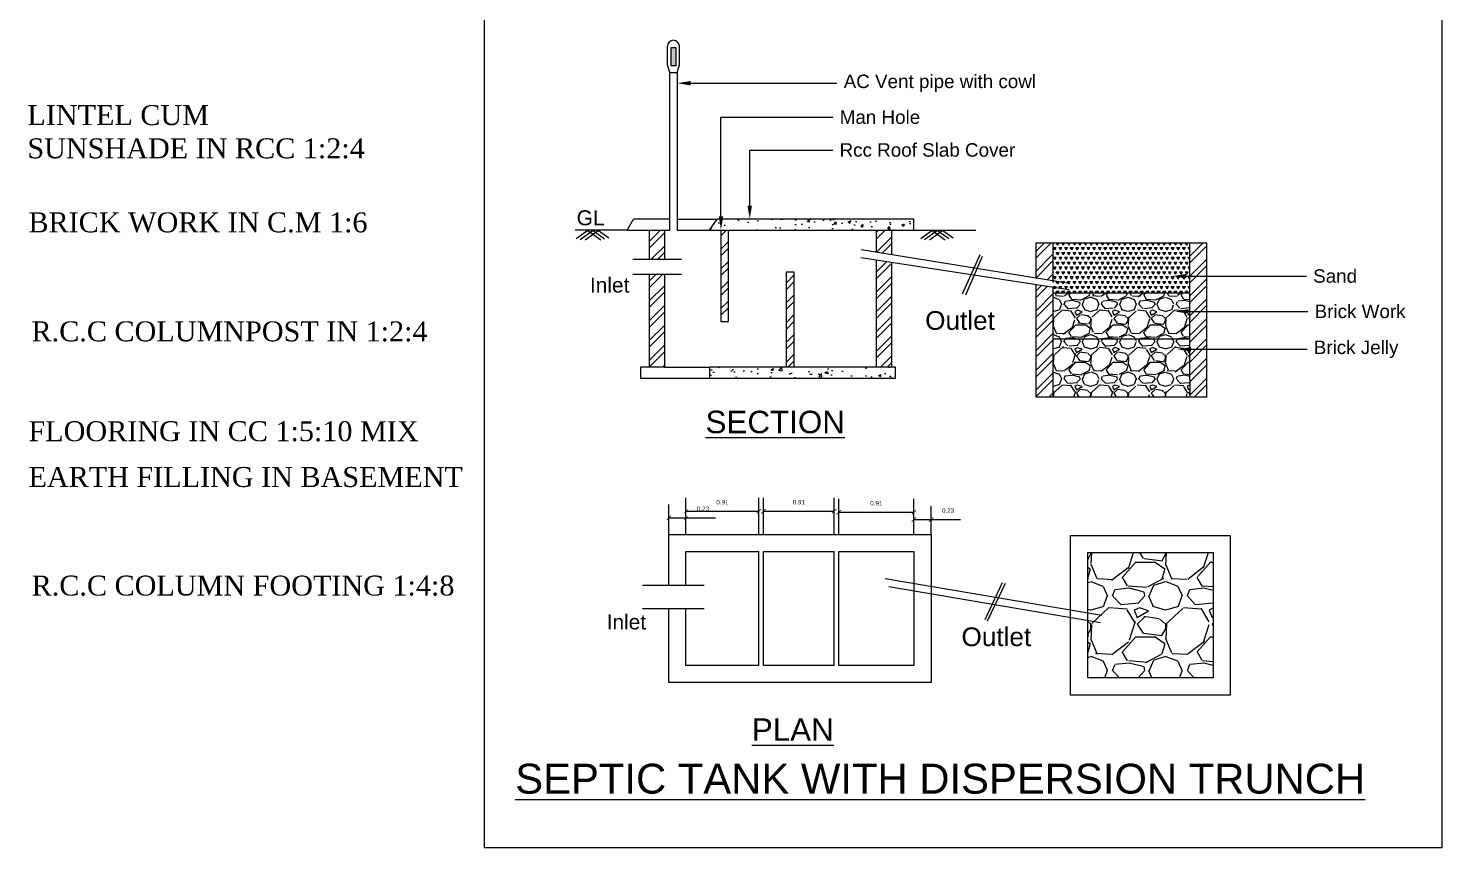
# Model space of a CAD drawing. Header units: metres. Extents: x -1559787 to -1559491, y 43492 to 43648.
# Drawn here: x -1559646.44 to -1559627.55, y 43530.09 to 43541.05 of the extents above; entities that cross this region are included whole.
import ezdxf
from ezdxf import colors
from ezdxf.entities.mleader import LeaderData, LeaderLine
from ezdxf.math import Vec2, Vec3

# ---------------------------------------------------------------- set-up
doc = ezdxf.new("R2010")
doc.units = ezdxf.units.M
doc.header["$LTSCALE"] = 750
doc.header["$MEASUREMENT"] = 0
doc.header["$PDMODE"] = 35
doc.header["$PDSIZE"] = 50
doc.linetypes.add('PHANTOM2', pattern=[1.25, 0.625, -0.125, 0.125, -0.125, 0.125, -0.125])
doc.layers.get('0').update_dxf_attribs({"lineweight": 5})
doc.layers.get('Defpoints').update_dxf_attribs({"lineweight": 0})
doc.styles.add('i', font='romantic.ttf')
doc.styles.get("Standard").update_dxf_attribs({"font": 'arial.ttf'})
doc.dimstyles.get("Standard").update_dxf_attribs({"dimtxt": 0.18, "dimasz": 0.18, "dimexe": 0.18, "dimexo": 0.0625, "dimgap": 0.09, "dimtad": 1, "dimtih": 1, "dimtoh": 1, "dimdec": 4, "dimzin": 0, "dimdsep": 46, "dimtxsty": 'Standard', "dimblk": 'ARCHTICK', "dimcen": 0.09, "dimadec": 0, "dimazin": 0, "dimtfac": 1, "dimtdec": 4, "dimtofl": 0, "dimtmove": 0, "dimatfit": 3, "dimldrblk": 'ARCHTICK', "dimfxl": 0, "dimtolj": 1, "dimtzin": 0, "dimarcsym": 0})
pattern_1 = [(50, (-1559813.244289996, 43376.35652146805), (0.3586300913003768, -0.0313760674912976), [0.0375, -0.4125]), (355, (-1559813.244289996, 43376.35652146805), (-0.06937566680650001, 0.3760960668500061), [0.03, -0.33]), (100.45144446, (-1559813.214404155, 43376.35390679605), (0.2892544233635561, 0.3447199954843148), [0.0318700959999999, -0.3505710559999988]), (46.18420000000002, (-1559813.244289996, 43376.45652146806), (0.5336206653357864, -0.0827596403965383), [0.0562499999999999, -0.6187499999999984]), (96.63563549000001, (-1559813.199821623, 43376.44962481456), (0.4673309728371143, 0.4870593003872754), [0.04780517099999999, -0.52585688]), (351.1841639899999, (-1559813.244289996, 43376.45652146806), (0.4673309725273866, 0.4870593001349951), [0.045, -0.4950000005]), (21, (-1559813.194289995, 43376.43152146806), (0.2984535260592309, -0.2013094453326694), [0.0375, -0.4125]), (326, (-1559813.194289995, 43376.43152146806), (0.1216576659607909, 0.3625750225234265), [0.03, -0.33]), (71.45144474, (-1559813.169418868, 43376.41474568107), (0.4201111883649857, 0.1612655764031769), [0.031870095, -0.350571056]), (37.50000000000001, (-1559813.244289996, 43376.35652146805), (0.0060799276586453, 0.1664469269156558), [0, -0.326, 0, -0.335, 0, -0.33125]), (7.499999999999999, (-1559813.244289996, 43376.35652146805), (0.1315347687210743, 0.1972058559411801), [0, -0.191, 0, -0.3185, 0, -0.12625]), (327.5, (-1559813.355789996, 43376.35652146805), (0.2669112180862045, -0.0112774358671899), [0, -0.125, 0, -0.39, 0, -0.5175]), (317.5, (-1559813.405789995, 43376.35652146805), (0.2915930846711931, 0.0500524911661589), [0, -0.1625, 0, -0.259, 0, -0.3675])]
pattern_2 = [(45, (-1559813.244289996, 43376.35652146805), (-0.1325825214724777, 0.1325825214724777), []), (45, (-1559813.155901648, 43376.35652146805), (-0.1325825214724777, 0.1325825214724777), [])]

# ---------------------------------------------------------------- blocks, each defined once
blk = doc.blocks.new('_ArchTick')
at = {"color": 0, "linetype": 'ByBlock', "const_width": 0.15}
blk.add_lwpolyline([(-0.5, -0.5), (0.5, 0.5)], dxfattribs=at)
blk = doc.blocks.new('*D53')
at = {"color": 0, "linetype": 'ByBlock', "lineweight": -2}
blk.add_line((-1559637.879981648, 43534.28223120224), (-1559637.879981648, 43534.68283973498), dxfattribs=at)
at = {"color": 0, "lineweight": -2}
blk.add_line((-1559637.651381648, 43534.28206936428), (-1559637.651381648, 43534.68283973498), dxfattribs=at)
at = {"color": 0, "linetype": 'PHANTOM2', "lineweight": -2}
for p, q in [((-1559637.879981648, 43534.50283973498), (-1559637.651381648, 43534.50283973498)), ((-1559637.651381648, 43534.50283973498), (-1559637.255528988, 43534.50283973498))]:
    blk.add_line(p, q, dxfattribs=at)
at = {"layer": 'Defpoints', "color": 0}
for p in [(-1559637.651381648, 43534.50283973498), (-1559637.879981648, 43534.21973120224), (-1559637.651381648, 43534.21956936426)]:
    blk.add_point(p, dxfattribs=at)
at = {"color": 0, "lineweight": -2, "xscale": 0.06, "yscale": 0.06, "zscale": 0.06, "rotation": 180}
blk.add_blockref('_ArchTick', (-1559637.879981648, 43534.50283973498), dxfattribs=at)
at = {"color": 0, "lineweight": -2, "xscale": 0.06, "yscale": 0.06, "zscale": 0.06}
blk.add_blockref('_ArchTick', (-1559637.651381648, 43534.50283973498), dxfattribs=at)
at = {"color": 0, "lineweight": 5, "insert": (-1559637.423455318, 43534.62349457807), "char_height": 0.06, "attachment_point": 5}
blk.add_mtext('\\A1;0.23', dxfattribs=at)
blk = doc.blocks.new('*D54')
at = {"color": 0, "linetype": 'ByBlock', "lineweight": -2}
blk.add_line((-1559637.651381648, 43534.28206936428), (-1559637.651381648, 43534.77222823322), dxfattribs=at)
at = {"color": 0, "lineweight": -2}
blk.add_line((-1559636.676021648, 43534.28179963436), (-1559636.676021648, 43534.77222823322), dxfattribs=at)
at = {"color": 0, "linetype": 'PHANTOM2', "lineweight": -2}
blk.add_line((-1559637.651381648, 43534.59222823321), (-1559636.676021648, 43534.59222823321), dxfattribs=at)
at = {"layer": 'Defpoints', "color": 0}
for p in [(-1559636.676021648, 43534.59222823321), (-1559637.651381648, 43534.21956936426), (-1559636.676021648, 43534.21929963436)]:
    blk.add_point(p, dxfattribs=at)
at = {"color": 0, "lineweight": -2, "xscale": 0.06, "yscale": 0.06, "zscale": 0.06, "rotation": 180}
blk.add_blockref('_ArchTick', (-1559637.651381648, 43534.59222823321), dxfattribs=at)
at = {"color": 0, "lineweight": -2, "xscale": 0.06, "yscale": 0.06, "zscale": 0.06}
blk.add_blockref('_ArchTick', (-1559636.676021648, 43534.59222823321), dxfattribs=at)
at = {"color": 0, "lineweight": 5, "insert": (-1559637.163701648, 43534.71286261248), "char_height": 0.06, "attachment_point": 5}
blk.add_mtext('\\A1;0.91', dxfattribs=at)
blk = doc.blocks.new('*D55')
at = {"color": 0, "linetype": 'ByBlock', "lineweight": -2}
blk.add_line((-1559636.615061648, 43534.2820154183), (-1559636.615061648, 43534.77222823322), dxfattribs=at)
at = {"color": 0, "lineweight": -2}
blk.add_line((-1559635.670181648, 43534.28217725625), (-1559635.670181648, 43534.77222823322), dxfattribs=at)
at = {"color": 0, "linetype": 'PHANTOM2', "lineweight": -2}
blk.add_line((-1559636.615061648, 43534.59222823321), (-1559635.670181648, 43534.59222823321), dxfattribs=at)
at = {"layer": 'Defpoints', "color": 0}
for p in [(-1559635.670181648, 43534.59222823321), (-1559636.615061648, 43534.2195154183), (-1559635.670181648, 43534.21967725625)]:
    blk.add_point(p, dxfattribs=at)
at = {"color": 0, "lineweight": -2, "xscale": 0.06, "yscale": 0.06, "zscale": 0.06, "rotation": 180}
blk.add_blockref('_ArchTick', (-1559636.615061648, 43534.59222823321), dxfattribs=at)
at = {"color": 0, "lineweight": -2, "xscale": 0.06, "yscale": 0.06, "zscale": 0.06}
blk.add_blockref('_ArchTick', (-1559635.670181648, 43534.59222823321), dxfattribs=at)
at = {"color": 0, "lineweight": 5, "insert": (-1559636.142621648, 43534.71286261248), "char_height": 0.06, "attachment_point": 5}
blk.add_mtext('\\A1;0.91', dxfattribs=at)
blk = doc.blocks.new('*D56')
at = {"color": 0, "linetype": 'ByBlock', "lineweight": -2}
blk.add_line((-1559635.609221648, 43534.28104439055), (-1559635.609221648, 43534.75852595285), dxfattribs=at)
at = {"color": 0, "lineweight": -2}
blk.add_line((-1559634.603381648, 43534.28244698617), (-1559634.603381648, 43534.75852595285), dxfattribs=at)
at = {"color": 0, "linetype": 'PHANTOM2', "lineweight": -2}
blk.add_line((-1559635.609221648, 43534.57852595283), (-1559634.603381648, 43534.57852595283), dxfattribs=at)
at = {"layer": 'Defpoints', "color": 0}
for p in [(-1559634.603381648, 43534.57852595283), (-1559635.609221648, 43534.21854439055), (-1559634.603381648, 43534.21994698618)]:
    blk.add_point(p, dxfattribs=at)
at = {"color": 0, "lineweight": -2, "xscale": 0.06, "yscale": 0.06, "zscale": 0.06, "rotation": 180}
blk.add_blockref('_ArchTick', (-1559635.609221648, 43534.57852595283), dxfattribs=at)
at = {"color": 0, "lineweight": -2, "xscale": 0.06, "yscale": 0.06, "zscale": 0.06}
blk.add_blockref('_ArchTick', (-1559634.603381648, 43534.57852595283), dxfattribs=at)
at = {"color": 0, "lineweight": 5, "insert": (-1559635.106301648, 43534.69916033212), "char_height": 0.06, "attachment_point": 5}
blk.add_mtext('\\A1;0.91', dxfattribs=at)
blk = doc.blocks.new('*D57')
at = {"color": 0, "linetype": 'ByBlock', "lineweight": -2}
blk.add_line((-1559634.603381648, 43534.34426334206), (-1559634.603381648, 43534.66153107063), dxfattribs=at)
at = {"color": 0, "lineweight": -2}
blk.add_line((-1559634.374781648, 43534.27845498324), (-1559634.374781648, 43534.66153107063), dxfattribs=at)
at = {"color": 0, "linetype": 'PHANTOM2', "lineweight": -2}
for p, q in [((-1559634.603381648, 43534.48153107065), (-1559634.374781648, 43534.48153107065)), ((-1559634.374781648, 43534.48153107065), (-1559633.978928988, 43534.48153107065))]:
    blk.add_line(p, q, dxfattribs=at)
at = {"layer": 'Defpoints', "color": 0}
for p in [(-1559634.374781648, 43534.48153107065), (-1559634.603381648, 43534.28176334205), (-1559634.374781648, 43534.21595498324)]:
    blk.add_point(p, dxfattribs=at)
at = {"color": 0, "lineweight": -2, "xscale": 0.06, "yscale": 0.06, "zscale": 0.06, "rotation": 180}
blk.add_blockref('_ArchTick', (-1559634.603381648, 43534.48153107065), dxfattribs=at)
at = {"color": 0, "lineweight": -2, "xscale": 0.06, "yscale": 0.06, "zscale": 0.06}
blk.add_blockref('_ArchTick', (-1559634.374781648, 43534.48153107065), dxfattribs=at)
at = {"color": 0, "lineweight": 5, "insert": (-1559634.146855318, 43534.60218591375), "char_height": 0.06, "attachment_point": 5}
blk.add_mtext('\\A1;0.23', dxfattribs=at)

msp = doc.modelspace()

# ---------------------------------------------------------------- hatches: boundary and pattern name
at = {"lineweight": 5}
h = msp.add_hatch(color=256, dxfattribs=at)
h.dxf.hatch_style = 1
h.paths.add_polyline_path([(-1559637.785174057, 43540.79317848096), (-1559637.847045701, 43540.79317848096), (-1559637.847045701, 43540.54836154593), (-1559637.785174057, 43540.54836154593)])
h = msp.add_hatch(dxfattribs=at)
h.set_pattern_fill('AR-CONC', color=256, scale=0.05)
h.set_pattern_definition(pattern_1)
h.paths.add_polyline_path([(-1559637.337746239, 43538.34965895637), (-1559634.602686641, 43538.34965895637), (-1559634.602686641, 43538.49965895633), (-1559637.234170039, 43538.49965895633)])
h = msp.add_hatch(dxfattribs=at)
h.set_pattern_fill('ANSI32', color=256, scale=0.5)
h.set_pattern_definition(pattern_2)
h.paths.add_polyline_path([(-1559637.083777096, 43538.34965895637), (-1559637.183777097, 43538.34965895637), (-1559637.183777097, 43537.13018742284), (-1559637.083777096, 43537.13018742284)])
h.paths.add_polyline_path([(-1559636.208515619, 43537.79432548022), (-1559636.308515619, 43537.79432548022), (-1559636.308515619, 43536.51965895636), (-1559636.208515619, 43536.51965895636)])
h.paths.add_polyline_path([(-1559635.102686641, 43538.06003028379), (-1559634.902686641, 43538.02771041415), (-1559634.902686641, 43538.34965895637), (-1559635.102686641, 43538.34965895637)])
h.paths.add_polyline_path([(-1559634.902686641, 43537.92209252453), (-1559635.102686641, 43537.95299107177), (-1559635.102686641, 43536.51965895636), (-1559634.902686641, 43536.51965895636)])
h.paths.add_polyline_path([(-1559637.938610615, 43537.763166777), (-1559638.138610615, 43537.763166777), (-1559638.138610615, 43536.51965895636), (-1559637.938610615, 43536.51965895636)])
h.paths.add_polyline_path([(-1559638.138610615, 43537.963166777), (-1559637.938610615, 43537.963166777), (-1559637.938610615, 43538.34965895637), (-1559638.138610615, 43538.34965895637)])
h = msp.add_hatch(dxfattribs=at)
h.set_pattern_fill('ANSI32', color=256, scale=0.5)
h.set_pattern_definition(pattern_2)
h.paths.add_polyline_path([(-1559630.687964248, 43538.17849053125), (-1559630.916564248, 43538.17849053125), (-1559630.916564248, 43536.34969053126), (-1559630.916564248, 43536.12109053126), (-1559630.687964248, 43536.12109053126)])
h.paths.add_polyline_path([(-1559632.973964248, 43537.71603013267), (-1559632.745364248, 43537.67908852168), (-1559632.745364248, 43538.17849053125), (-1559632.973964248, 43538.17849053125)])
h.paths.add_polyline_path([(-1559632.745364248, 43537.5888018854), (-1559632.973964248, 43537.62411892486), (-1559632.973964248, 43536.12109053126), (-1559632.745364248, 43536.12109053126)])
h = msp.add_hatch(dxfattribs=at)
h.set_pattern_fill('TRIANG', color=256, scale=0.2)
h.set_pattern_definition([(59.99999999999999, (-1559813.244289996, 43376.35652146805), (-0.0374999999273986, 0.0649519052419165), [0.0375, -0.0375]), (120, (-1559813.244289996, 43376.35652146805), (-0.0749999999273986, 4.19165e-11), [0.0374999999999999, -0.0374999999999999]), (0, (-1559813.263039995, 43376.38899742066), (0.0375, 0.06495190519999999), [0.0375, -0.0375])])
h.paths.add_polyline_path([(-1559630.916564248, 43538.17849053125), (-1559632.745364248, 43538.17849053125), (-1559632.745364248, 43537.5131646502), (-1559630.916564248, 43537.5131646502)])
h = msp.add_hatch(dxfattribs=at)
h.set_pattern_fill('GRAVEL', color=256, scale=0.5)
h.set_pattern_definition([(228.012787504, (-1559812.884289996, 43376.85652146805), (-4.000000000000031, -4.5), [0.067268, -6.659544023536849]), (184.969740728, (-1559812.929289996, 43376.80652146806), (5.999999999999987, 0.5000000000000177), [0.115434, -11.42796238061499]), (132.510447078, (-1559813.044289995, 43376.79652146806), (5.000000000000059, -5.499999999999932), [0.08139400000000001, -8.058016298049848]), (267.273689006, (-1559813.239289996, 43376.67152146805), (0.5000000000000121, 10.00000000000001), [0.1051189999999997, -10.40677902081446]), (292.833654178, (-1559813.244289996, 43376.56652146806), (-2.499999999999994, 6.000000000000013), [0.1030774999999997, -10.20468656404411]), (357.273689006, (-1559813.204289995, 43376.47152146806), (-10.00000000000001, 0.5000000000000128), [0.1051189999999997, -10.40677902081446]), (37.6942404667, (-1559813.099289995, 43376.46652146806), (-6.499999999999999, -4.999999999999987), [0.1390145, -13.762424274458]), (72.2553283749, (-1559812.989289996, 43376.55152146806), (3.500000000000013, 11), [0.1312439999999994, -12.99316074840666]), (121.429565615, (-1559812.949289995, 43376.67652146803), (-4.000000000000006, 6.499999999999992), [0.105475, -10.4420365548645]), (175.236358309, (-1559813.004289995, 43376.76652146805), (5.499999999999992, -0.500000000000019), [0.120416, -5.90038128939615]), (222.397437798, (-1559813.124289996, 43376.77652146806), (-5.999999999999981, -5.499999999999986), [0.155724, -15.41668750239745]), (138.814074834, (-1559812.744289996, 43376.66652146806), (-3.500000000000015, 3), [0.0531504999999999, -5.26192240636733]), (171.46923439, (-1559812.784289996, 43376.70152146807), (6.499999999999999, -0.9999999999999976), [0.1011185, -10.0107557080785]), (225, (-1559812.884289996, 43376.71652146806), (-1e-16, -0.4999999999999666), [0.0707105, -0.63639628118655]), (203.198590514, (-1559812.919289996, 43376.77652146806), (2.499999999999994, 0.9999999999999876), [0.038079, -3.76980755293195]), (291.801409486, (-1559812.954289995, 43376.76152146806), (-0.4999999999998421, 1.500000000000051), [0.0538515, -2.63873090356725]), (30.96375653209998, (-1559812.934289996, 43376.71152146806), (1.500000000000025, 0.9999999999999896), [0.0874645, -2.828011447422646]), (161.565051177, (-1559812.859289996, 43376.75652146804), (1.000000000000005, -0.4999999999999884), [0.0632454999999997, -1.517893330084195]), (16.389540334, (-1559813.244289996, 43376.76152146806), (4.999999999999983, 1.500000000000022), [0.0886, -8.771422573334698]), (70.3461759419, (-1559813.159289995, 43376.78652146806), (-2.00000000000061, -5.500000000001699), [0.0743305, -7.358703873659498]), (293.198590514, (-1559812.859289996, 43376.85652146805), (-0.9999999999999852, 2.499999999999995), [0.0761575, -3.73172905293195]), (343.610459666, (-1559812.829289995, 43376.78652146806), (-4.999999999999983, 1.500000000000019), [0.0885999999999997, -8.77142257333446]), (339.44395478, (-1559813.244289996, 43376.45152146805), (-2.500000000000018, 1.000000000000011), [0.0854399999999997, -4.18656187265873]), (294.775140569, (-1559813.164289995, 43376.42152146806), (-2.500000000000002, 5.5), [0.071589, -7.087321531637998]), (66.8014094864, (-1559812.854289996, 43376.35652146805), (0.9999999999999905, 2.499999999999984), [0.0761575, -3.73172905293195]), (17.3540246363, (-1559812.824289996, 43376.42652146803), (-6.499999999999987, -1.99999999999998), [0.0838155, -8.29771180712]), (69.44395478040002, (-1559813.099289995, 43376.35652146805), (-1.000000000000001, -2.499999999999976), [0.0427199999999999, -4.22928187265873]), (101.3099324739999, (-1559812.884289996, 43376.35652146805), (-0.4999999999999819, 2.000000000000003), [0.025495, -2.524014756796399]), (165.963756532, (-1559812.889289995, 43376.38152146806), (1.499999999999979, -0.5000000000000007), [0.1030775, -1.95847531280885]), (186.009005957, (-1559812.989289996, 43376.40652146806), (5.000000000000023, 0.4999999999999917), [0.095525, -9.456961587271401]), (303.690067526, (-1559812.934289996, 43376.66652146806), (-0.4999999999999936, 0.9999999999999928), [0.0721109999999997, -1.730664637731995]), (353.157226587, (-1559812.894289995, 43376.60652146805), (8.500000000000009, -1.000000000000025), [0.125897, -12.46378131201415]), (60.9453959009, (-1559812.769289996, 43376.59152146804), (-1.999999999999985, -3.499999999999988), [0.051478, -5.0963370704935]), (90, (-1559812.744289996, 43376.63652146806), (-0.5, 0.5), [0.03, -0.47]), (120.256437164, (-1559812.999289996, 43376.42152146806), (2.000000000000003, -3.500000000000003), [0.069462, -6.876759994724901]), (48.01278750419999, (-1559813.034289996, 43376.48152146805), (4, 4.499999999999988), [0.134536, -6.592276023536848]), (0, (-1559812.944289995, 43376.58152146806), (0.5, 0.5), [0.13, -0.37]), (325.3048464690001, (-1559812.814289996, 43376.58152146806), (5.000000000000068, -3.499999999999913), [0.0790569999999997, -7.82663715042098]), (254.0546040990001, (-1559812.749289996, 43376.53652146806), (-0.5000000000000189, -2.000000000000002), [0.072801, -3.56725394464025]), (207.645975364, (-1559812.769289996, 43376.46652146806), (-9.499999999999977, -5.000000000000023), [0.1185325, -11.7347370911297]), (175.42607874, (-1559812.874289996, 43376.41152146805), (-6.499999999999976, 0.5000000000000007), [0.1253995, -12.41453670398445])])
h.paths.add_polyline_path([(-1559630.916564248, 43536.89712286247), (-1559632.745364248, 43536.89712286247), (-1559632.745364248, 43536.34969053126), (-1559632.745364248, 43536.12109053126), (-1559630.916564248, 43536.12109053126), (-1559630.916564248, 43536.34969053126)])
h.paths.add_polyline_path([(-1559630.916564248, 43537.5131646502), (-1559632.745364248, 43537.5131646502), (-1559632.745364248, 43536.89712286247), (-1559630.916564248, 43536.89712286247)])
h = msp.add_hatch(dxfattribs=at)
h.set_pattern_fill('AR-CONC', color=256, scale=0.05)
h.set_pattern_definition(pattern_1)
h.paths.add_polyline_path([(-1559634.850517434, 43536.51965895636), (-1559637.337746239, 43536.51965895636), (-1559637.337746239, 43536.36965895636), (-1559634.850517434, 43536.36965895636)])
h = msp.add_hatch(dxfattribs=at)
h.set_pattern_fill('GRAVEL', color=256)
h.set_pattern_definition([(228.012787504, (-1559812.524289995, 43378.4550617821), (-8.000000000000062, -9.000000000000002), [0.134536, -13.3190880470737]), (184.969740728, (-1559812.614289995, 43378.3550617821), (11.99999999999997, 1.000000000000035), [0.230868, -22.85592476122999]), (132.510447078, (-1559812.844289995, 43378.3350617821), (10.00000000000011, -10.99999999999986), [0.162788, -16.1160325960997]), (267.273689006, (-1559813.234289995, 43378.0850617821), (1.000000000000021, 20.00000000000002), [0.2102379999999994, -20.81355804162893]), (292.833654178, (-1559813.244289996, 43377.8750617821), (-4.999999999999988, 12.00000000000003), [0.2061549999999994, -20.40937312808823]), (357.273689006, (-1559813.164289995, 43377.6850617821), (-20.00000000000002, 1.000000000000025), [0.2102379999999994, -20.81355804162893]), (37.6942404667, (-1559812.954289995, 43377.67506178209), (-13, -9.999999999999973), [0.278029, -27.524848548916]), (72.2553283749, (-1559812.734289995, 43377.8450617821), (7.000000000000028, 22.00000000000001), [0.2624879999999988, -25.98632149681332]), (121.429565615, (-1559812.654289996, 43378.0950617821), (-8.00000000000002, 12.99999999999999), [0.21095, -20.884073109729]), (175.236358309, (-1559812.764289995, 43378.2750617821), (10.99999999999998, -1.000000000000035), [0.240832, -11.8007625787923]), (222.397437798, (-1559813.004289995, 43378.29506178208), (-11.99999999999996, -10.99999999999997), [0.311448, -30.8333750047949]), (138.814074834, (-1559812.244289996, 43378.0750617821), (-7.000000000000031, 6), [0.1063009999999997, -10.52384481273466]), (171.46923439, (-1559812.324289996, 43378.1450617821), (13, -1.999999999999995), [0.202237, -20.021511416157]), (225, (-1559812.524289995, 43378.1750617821), (-1e-16, -0.9999999999999328), [0.141421, -1.2727925623731]), (203.198590514, (-1559812.594289996, 43378.29506178208), (4.999999999999988, 1.999999999999974), [0.076158, -7.5396151058639]), (291.801409486, (-1559812.664289996, 43378.2650617821), (-0.999999999999684, 3.000000000000102), [0.107703, -5.2774618071345]), (30.96375653209998, (-1559812.624289995, 43378.1650617821), (3.000000000000051, 1.999999999999979), [0.174929, -5.656022894845298]), (161.565051177, (-1559812.474289996, 43378.2550617821), (2.000000000000011, -0.9999999999999768), [0.1264909999999994, -3.03578666016839]), (16.389540334, (-1559813.244289996, 43378.2650617821), (9.999999999999966, 3.000000000000043), [0.1772, -17.5428451466694]), (70.3461759419, (-1559813.074289996, 43378.3150617821), (-4.00000000000122, -11.00000000000339), [0.148661, -14.717407747319]), (293.198590514, (-1559812.474289996, 43378.4550617821), (-1.999999999999968, 4.999999999999991), [0.152315, -7.4634581058639]), (343.610459666, (-1559812.414289996, 43378.3150617821), (-9.999999999999966, 3.000000000000043), [0.1771999999999994, -17.54284514666892]), (339.44395478, (-1559813.244289996, 43377.6450617821), (-5.000000000000036, 2.000000000000023), [0.1708799999999994, -8.373123745317463]), (294.775140569, (-1559813.084289995, 43377.58506178209), (-5.000000000000004, 11), [0.143178, -14.174643063276]), (66.8014094864, (-1559812.464289995, 43377.4550617821), (1.99999999999998, 4.999999999999968), [0.152315, -7.4634581058639]), (17.3540246363, (-1559812.404289996, 43377.5950617821), (-12.99999999999998, -3.999999999999961), [0.167631, -16.59542361424]), (69.44395478040002, (-1559812.954289995, 43377.4550617821), (-2.000000000000003, -4.999999999999952), [0.0854399999999997, -8.458563745317463]), (101.3099324739999, (-1559812.524289995, 43377.4550617821), (-0.9999999999999636, 4.000000000000012), [0.05099, -5.048029513592799]), (165.963756532, (-1559812.534289996, 43377.5050617821), (2.999999999999958, -1.000000000000001), [0.206155, -3.9169506256177]), (186.009005957, (-1559812.734289995, 43377.5550617821), (10.00000000000004, 0.9999999999999832), [0.19105, -18.9139231745428]), (303.690067526, (-1559812.624289995, 43378.0750617821), (-0.9999999999999872, 1.999999999999985), [0.1442219999999994, -3.461329275463988]), (353.157226587, (-1559812.544289995, 43377.9550617821), (17.00000000000001, -2.000000000000051), [0.251794, -24.9275626240283]), (60.9453959009, (-1559812.294289995, 43377.9250617821), (-3.999999999999975, -6.999999999999976), [0.102956, -10.192674140987]), (90, (-1559812.244289996, 43378.0150617821), (-0.9999999999999998, 1), [0.06, -0.9399999999999998]), (120.256437164, (-1559812.754289995, 43377.58506178209), (4.000000000000006, -7.000000000000008), [0.138924, -13.7535199894498]), (48.01278750419999, (-1559812.824289996, 43377.7050617821), (8, 8.999999999999975), [0.269072, -13.1845520470737]), (0, (-1559812.644289996, 43377.90506178209), (1, 1), [0.26, -0.7400000000000003]), (325.3048464690001, (-1559812.384289996, 43377.90506178209), (10.00000000000014, -6.999999999999825), [0.1581139999999994, -15.65327430084196]), (254.0546040990001, (-1559812.254289996, 43377.8150617821), (-1.000000000000035, -4.000000000000004), [0.145602, -7.1345078892805]), (207.645975364, (-1559812.294289995, 43377.67506178209), (-18.99999999999995, -10.00000000000005), [0.237065, -23.4694741822594]), (175.42607874, (-1559812.504289995, 43377.5650617821), (-12.99999999999995, 1.000000000000001), [0.250799, -24.8290734079689])])
h.paths.add_polyline_path([(-1559632.280967713, 43534.03928520549), (-1559632.280967713, 43532.36288520549), (-1559630.604567713, 43532.36288520549), (-1559630.604567713, 43534.03928520549)])

# ---------------------------------------------------------------- linework, layer by layer
for p, q in [((-1559637.898728726, 43540.5603542796), (-1559637.898728726, 43540.81035427959)), ((-1559637.898728726, 43540.81035427959), (-1559637.898689749, 43540.81035427959)), ((-1559637.738767702, 43540.81035427959), (-1559637.738728726, 43540.81035427959)), ((-1559637.738728726, 43540.5603542796), (-1559637.738728726, 43540.81035427959)), ((-1559637.868728726, 43540.4603542796), (-1559637.898728726, 43540.5603542796)), ((-1559637.768728726, 43540.4603542796), (-1559637.738728726, 43540.5603542796)), ((-1559637.868728726, 43538.34965895637), (-1559637.868728726, 43540.4603542796)), ((-1559637.868728726, 43540.4603542796), (-1559637.768728726, 43540.4603542796)), ((-1559637.768728726, 43540.4603542796), (-1559637.768728726, 43538.34965895637)), ((-1559638.438610615, 43538.34965895637), (-1559638.353053145, 43538.49965895633)), ((-1559637.868728726, 43538.49965895633), (-1559638.353053145, 43538.49965895633)), ((-1559637.768728726, 43538.49965895633), (-1559637.234170039, 43538.49965895633)), ((-1559637.337746239, 43538.34965895637), (-1559637.234170039, 43538.49965895633)), ((-1559634.602686641, 43538.49965895633), (-1559637.234170039, 43538.49965895633)), ((-1559634.602686641, 43538.34965895637), (-1559634.602686641, 43538.49965895633)), ((-1559638.438610615, 43538.34965895637), (-1559639.134058578, 43538.34965895637)), ((-1559638.962711217, 43538.34725203172), (-1559639.116599718, 43538.23532801023)), ((-1559638.891501291, 43538.34725203172), (-1559639.064223388, 43538.22163022404)), ((-1559638.821473695, 43538.34725203172), (-1559638.999069265, 43538.21808571903)), ((-1559638.961528885, 43538.34725203172), (-1559638.78980885, 43538.22235902979)), ((-1559638.891501291, 43538.34725203172), (-1559638.739742578, 43538.23687701878)), ((-1559638.820291364, 43538.34725203172), (-1559638.68227069, 43538.24686877548)), ((-1559638.438610615, 43538.34965895637), (-1559637.868728726, 43538.34965895637)), ((-1559638.138610615, 43537.963166777), (-1559638.138610615, 43538.34965895637)), ((-1559638.138610615, 43538.34965895637), (-1559637.938610615, 43538.34965895637)), ((-1559637.938610615, 43538.34965895637), (-1559637.938610615, 43537.963166777)), ((-1559637.768728726, 43538.34965895637), (-1559637.337746239, 43538.34965895637)), ((-1559637.337746239, 43538.34965895637), (-1559634.602686641, 43538.34965895637)), ((-1559637.183777097, 43538.34965895637), (-1559637.183777097, 43537.13018742284)), ((-1559637.083777096, 43537.13018742284), (-1559637.083777096, 43538.34965895637)), ((-1559635.102686641, 43538.05789216003), (-1559635.102686641, 43538.34965895637)), ((-1559635.102686641, 43538.34965895637), (-1559634.902686641, 43538.34965895637)), ((-1559634.902686641, 43538.34965895637), (-1559634.902686641, 43538.02771041415)), ((-1559634.602686641, 43538.34965895637), (-1559633.776322944, 43538.34965895637)), ((-1559634.35915168, 43538.347822375), (-1559634.513040182, 43538.23589835347)), ((-1559634.287941754, 43538.347822375), (-1559634.460663851, 43538.22220056732)), ((-1559634.217914159, 43538.347822375), (-1559634.395509728, 43538.21865606232)), ((-1559634.357969349, 43538.347822375), (-1559634.186249314, 43538.22292937303)), ((-1559634.287941754, 43538.347822375), (-1559634.136183042, 43538.23744736208)), ((-1559634.216731828, 43538.347822375), (-1559634.078711154, 43538.24743911876)), ((-1559635.307714645, 43538.09316267565), (-1559632.528947436, 43537.644115706)), ((-1559632.973964248, 43538.17849053125), (-1559632.973964248, 43537.71603013267)), ((-1559630.687964248, 43538.17849053125), (-1559632.973964248, 43538.17849053125)), ((-1559632.745364248, 43538.17849053125), (-1559632.745364248, 43537.67908852168)), ((-1559630.916564248, 43536.34969053126), (-1559630.916564248, 43538.17849053125)), ((-1559630.687964248, 43536.12109053126), (-1559630.687964248, 43538.17849053125)), ((-1559638.361472199, 43537.963166777), (-1559637.712514357, 43537.963166777)), ((-1559635.314044732, 43537.98564436158), (-1559632.530142844, 43537.55555174187)), ((-1559635.102686641, 43536.51965895636), (-1559635.102686641, 43537.95299107177)), ((-1559634.902686641, 43537.92427947246), (-1559634.902686641, 43536.51965895636)), ((-1559633.723929178, 43538.02056530573), (-1559633.957090164, 43537.49329724192)), ((-1559633.689661965, 43537.99993139946), (-1559633.91201057, 43537.48218917663)), ((-1559638.361472199, 43537.763166777), (-1559637.712514357, 43537.763166777)), ((-1559638.138610615, 43536.51965895636), (-1559638.138610615, 43537.763166777)), ((-1559637.938610615, 43537.763166777), (-1559637.938610615, 43536.51965895636)), ((-1559636.308515619, 43536.51965895636), (-1559636.308515619, 43537.79432548022)), ((-1559636.308515619, 43537.79432548022), (-1559636.208515619, 43537.79432548022)), ((-1559636.208515619, 43537.79432548022), (-1559636.208515619, 43536.51965895636)), ((-1559632.973964248, 43537.62411892486), (-1559632.973964248, 43536.12109053126)), ((-1559632.745364248, 43537.5888018854), (-1559632.745364248, 43536.34969053126)), ((-1559632.745364248, 43537.5131646502), (-1559630.916564248, 43537.5131646502)), ((-1559637.183777097, 43537.13018742284), (-1559637.083777096, 43537.13018742284)), ((-1559632.745364248, 43536.89712286247), (-1559630.916564248, 43536.89712286247)), ((-1559637.938610615, 43536.51965895636), (-1559638.260517434, 43536.51965895636)), ((-1559638.260517434, 43536.51965895636), (-1559638.260517434, 43536.36965895636)), ((-1559638.260517434, 43536.36965895636), (-1559637.938610615, 43536.36965895636)), ((-1559637.938610615, 43536.51965895636), (-1559637.337746239, 43536.51965895636)), ((-1559637.938610615, 43536.36965895636), (-1559637.337746239, 43536.36965895636)), ((-1559634.850517434, 43536.51965895636), (-1559637.337746239, 43536.51965895636)), ((-1559637.337746239, 43536.51965895636), (-1559637.337746239, 43536.36965895636)), ((-1559637.337746239, 43536.36965895636), (-1559634.850517434, 43536.36965895636)), ((-1559634.850517434, 43536.36965895636), (-1559634.850517434, 43536.51965895636)), ((-1559632.745364248, 43536.34969053126), (-1559632.745364248, 43536.12109053126)), ((-1559630.916564248, 43536.34969053126), (-1559630.916564248, 43536.12109053126)), ((-1559632.973964248, 43536.12109053126), (-1559630.687964248, 43536.12109053126)), ((-1559637.879981648, 43534.28176334205), (-1559634.374781648, 43534.28176334205)), ((-1559637.879981648, 43533.60404788195), (-1559637.879981648, 43534.28176334205)), ((-1559634.374781648, 43534.28176334205), (-1559634.374781648, 43532.30056334205)), ((-1559632.509567713, 43534.26788520549), (-1559630.375967713, 43534.26788520549)), ((-1559632.509567713, 43532.13428520549), (-1559632.509567713, 43534.26788520549)), ((-1559630.375967713, 43534.26788520549), (-1559630.375967713, 43532.13428520549)), ((-1559637.651381648, 43534.05316334205), (-1559636.676021648, 43534.05316334205)), ((-1559637.651381648, 43533.60404788195), (-1559637.651381648, 43534.05316334205)), ((-1559636.676021648, 43532.52916334206), (-1559636.676021648, 43534.05316334205)), ((-1559636.615061648, 43534.05316334205), (-1559635.670181648, 43534.05316334205)), ((-1559636.615061648, 43532.52916334206), (-1559636.615061648, 43534.05316334205)), ((-1559635.670181648, 43532.52916334206), (-1559635.670181648, 43534.05316334205)), ((-1559635.609221648, 43534.05316334205), (-1559634.603381648, 43534.05316334205)), ((-1559635.609221648, 43532.52916334206), (-1559635.609221648, 43534.05316334205)), ((-1559634.603381648, 43534.05316334205), (-1559634.603381648, 43532.52916334206)), ((-1559632.280967713, 43534.03928520549), (-1559630.604567713, 43534.03928520549)), ((-1559632.280967713, 43532.36288520549), (-1559632.280967713, 43534.03928520549)), ((-1559630.604567713, 43534.03928520549), (-1559630.604567713, 43532.36288520549)), ((-1559638.230875347, 43533.60404788195), (-1559637.408953522, 43533.60404788195)), ((-1559634.98629086, 43533.69452458712), (-1559632.093278591, 43533.20108520549)), ((-1559634.937412903, 43533.58366601973), (-1559632.110055514, 43533.10250257592)), ((-1559633.422836836, 43533.63686521737), (-1559633.65642431, 43533.13843786568)), ((-1559633.3850603, 43533.62371480389), (-1559633.625639881, 43533.12090542035)), ((-1559638.230875347, 43533.29116334204), (-1559637.408953522, 43533.29116334204)), ((-1559637.879981648, 43532.30056334205), (-1559637.879981648, 43533.29116334204)), ((-1559637.651381648, 43532.52916334206), (-1559637.651381648, 43533.29116334204)), ((-1559636.676021648, 43532.52916334206), (-1559637.651381648, 43532.52916334206)), ((-1559635.670181648, 43532.52916334206), (-1559636.615061648, 43532.52916334206)), ((-1559634.603381648, 43532.52916334206), (-1559635.609221648, 43532.52916334206)), ((-1559634.374781648, 43532.30056334205), (-1559637.879981648, 43532.30056334205)), ((-1559630.604567713, 43532.36288520549), (-1559632.280967713, 43532.36288520549)), ((-1559630.375967713, 43532.13428520549), (-1559632.509567713, 43532.13428520549))]:
    msp.add_line(p, q, dxfattribs=at)
msp.add_lwpolyline([(-1559627.548190795, 43530.09200769103), (-1559640.342118706, 43530.09200769103), (-1559640.342118706, 43550.95241103017), (-1559627.548190795, 43550.95241103017)], close=True)
msp.add_lwpolyline([(-1559637.847045701, 43540.79317848096), (-1559637.785174057, 43540.79317848096), (-1559637.785174057, 43540.54836154593), (-1559637.847045701, 43540.54836154593)], close=True, dxfattribs=at)
msp.add_arc((-1559637.818728726, 43540.81035427959), 0.0799610239002959, 0, 180, dxfattribs=at)

# ---------------------------------------------------------------- texts
at = {"char_height": 0.2667, "attachment_point": 1, "style": 'i'}
for s, insert in [('LINTEL CUM \\PSUNSHADE IN RCC 1:2:4', (-1559646.454304791, 43540.02355294444)), ('{\\fRomantic|b0|i0|c2|p2;BRICK WORK IN C.M 1:6}', (-1559646.439950992, 43538.58865957292)), ('R.C.C COLUMNPOST IN 1:2:4', (-1559646.398742291, 43537.13116998421)), ('FLOORING IN CC 1:5:10 MIX', (-1559646.439950992, 43535.79593068348)), ('EARTH FILLING IN BASEMENT', (-1559646.439950992, 43535.18346494698))]:
    msp.add_mtext(s, dxfattribs=dict(at, insert=insert))
at = {"lineweight": 5, "attachment_point": 1}
for s, width, insert, char_height in [('GL', 0.6205202082637697, (-1559639.111733307, 43538.61638222402), 0.2), ('Inlet', 0.9519704908307176, (-1559638.93491846, 43537.71679546047), 0.2), ('Outlet', 1.106168727244948, (-1559634.453368284, 43537.2687740496), 0.25), ('{\\LSECTION}', 3.524195861391488, (-1559637.388794693, 43535.93618639917), 0.3), ('Inlet', 0.9519704908307176, (-1559638.711144654, 43533.21126494633), 0.2), ('Outlet', 1.106168727244948, (-1559633.967857812, 43533.0384481421), 0.25), ('{\\LPLAN}', 2.699366441054734, (-1559636.770345186, 43531.82202329064), 0.3), ('{\\L SEPTIC TANK WITH DISPERSION TRUNCH}', 14.87654294516324, (-1559640.088285946, 43531.21569893681), 0.4)]:
    msp.add_mtext_dynamic_manual_height_columns(s, width=width, gutter_width=1, heights=[0], dxfattribs=dict(at, insert=insert, char_height=char_height))
at = {"insert": (-1559646.397342291, 43533.73151056476), "char_height": 0.2667, "width": 5.970046473122263, "attachment_point": 1, "style": 'i'}
msp.add_mtext('R.C.C COLUMN FOOTING 1:4:8', dxfattribs=at)

# ---------------------------------------------------------------- dimensions: what is measured, and where the dimension line sits
at = {"lineweight": 5}
for base, p1, p2, picture, middle in [((-1559637.651381648, 43534.50283973498), (-1559637.879981648, 43534.21973120224), (-1559637.651381648, 43534.21956936426), '*D53', (-1559637.423455318, 43534.62349457807)), ((-1559634.374781648, 43534.48153107065), (-1559634.603381648, 43534.28176334205), (-1559634.374781648, 43534.21595498324), '*D57', (-1559634.146855318, 43534.60218591375))]:
    dim = msp.add_linear_dim(base=base, p1=p1, p2=p2, text='0.23', dimstyle='Standard', override={"dimtxt": 0.06, "dimasz": 0.06, "dimdec": 0, "dimlunit": 3, "dimblk1": 'ArchTick', "dimblk2": 'ArchTick', "dimsah": 1, "dimtdec": 0, "dimfxl": 75, "dimarcsym": 2}, dxfattribs=at)
    dim.commit()
    dim.dimension.update_dxf_attribs({"geometry": picture, "text_midpoint": middle})
for base, p1, p2, picture, middle in [((-1559636.676021648, 43534.59222823321), (-1559637.651381648, 43534.21956936426), (-1559636.676021648, 43534.21929963436), '*D54', (-1559637.163701648, 43534.59222823321)), ((-1559635.670181648, 43534.59222823321), (-1559636.615061648, 43534.2195154183), (-1559635.670181648, 43534.21967725625), '*D55', (-1559636.142621648, 43534.59222823321)), ((-1559634.603381648, 43534.57852595283), (-1559635.609221648, 43534.21854439055), (-1559634.603381648, 43534.21994698618), '*D56', (-1559635.106301648, 43534.57852595283))]:
    dim = msp.add_linear_dim(base=base, p1=p1, p2=p2, text='0.91', dimstyle='Standard', override={"dimtxt": 0.06, "dimasz": 0.06, "dimdec": 0, "dimlunit": 3, "dimblk1": 'ArchTick', "dimblk2": 'ArchTick', "dimsah": 1, "dimtdec": 0, "dimfxl": 75, "dimarcsym": 2}, dxfattribs=at)
    dim.commit()
    dim.dimension.update_dxf_attribs({"geometry": picture, "text_midpoint": middle, "dimtype": 160})

# ---------------------------------------------------------------- leaders
ml = msp.add_multileader_mtext('Standard', dxfattribs=at)
ml.set_content('AC Vent pipe with cowl', color=256)
ml.set_leader_properties()
ml.build(insert=Vec2(0, 0))
ml.multileader.update_dxf_attribs({"dogleg_length": 0.36, "arrow_head_size": 0.18})
ctx = ml.context
ctx.base_point, ctx.char_height, ctx.arrow_head_size, ctx.landing_gap_size, ctx.plane_origin = Vec3(-1559635.63256375, 43540.31629067145), 0.18, 0.18, 0.09, Vec3(-1559637.768728726, 43540.31629067145)
notes = []
notes.append((ctx, [(0, (1, 1, 0), (-1559637.17427002, 43540.31629067145), (1, 0), 1.541706270538254, [(0, [(-1559637.768728726, 43540.31629067145)], 0, [])])]))
ctx.mtext.insert, ctx.mtext.flow_direction = Vec3(-1559635.54256375, 43540.43127702888), 5
ml = msp.add_multileader_mtext('Standard', dxfattribs=at)
ml.set_content('Man Hole', color=256)
ml.set_leader_properties()
ml.build(insert=Vec2(0, 0))
ml.multileader.update_dxf_attribs({"dogleg_length": 0.36, "arrow_head_size": 0.18})
ctx = ml.context
ctx.base_point, ctx.char_height, ctx.arrow_head_size, ctx.landing_gap_size, ctx.plane_origin = Vec3(-1559635.685605268, 43539.86114839043), 0.18, 0.18, 0.09, Vec3(-1559637.182699402, 43538.35529949873)
notes.append((ctx, [(0, (1, 1, 0), (-1559637.182699402, 43539.86114839043), (1, 0), 1.497094133697132, [(0, [(-1559637.182699402, 43538.35529949873)], 0, [])])]))
ctx.mtext.insert, ctx.mtext.flow_direction = Vec3(-1559635.595605268, 43539.95262178742), 5
ml = msp.add_multileader_mtext('Standard', dxfattribs=at)
ml.set_content('Rcc Roof Slab Cover', color=256)
ml.set_leader_properties()
ml.build(insert=Vec2(0, 0))
ml.multileader.update_dxf_attribs({"dogleg_length": 0.36, "arrow_head_size": 0.18})
ctx = ml.context
ctx.base_point, ctx.char_height, ctx.arrow_head_size, ctx.landing_gap_size, ctx.plane_origin = Vec3(-1559635.687506362, 43539.42240568908), 0.18, 0.18, 0.09, Vec3(-1559636.798644773, 43538.49965895633)
notes.append((ctx, [(0, (1, 1, 0), (-1559636.798644773, 43539.42240568908), (1, 0), 1.11113841074983, [(0, [(-1559636.798644773, 43538.49965895633)], 0, [])])]))
ctx.mtext.insert, ctx.mtext.flow_direction = Vec3(-1559635.597506362, 43539.51394047761), 5
ml = msp.add_multileader_mtext('Standard', dxfattribs=at)
ml.set_content('Sand', color=256)
ml.set_leader_properties()
ml.build(insert=Vec2(0, 0))
ml.multileader.update_dxf_attribs({"dogleg_length": 0.36, "arrow_head_size": 0.18})
ctx = ml.context
ctx.base_point, ctx.char_height, ctx.arrow_head_size, ctx.landing_gap_size, ctx.plane_origin = Vec3(-1559629.356845733, 43537.73664758318), 0.18, 0.18, 0.09, Vec3(-1559631.141764441, 43537.73664758318)
notes.append((ctx, [(0, (1, 1, 0), (-1559629.716845733, 43537.73664758318), (1, 0), 0.36, [(0, [(-1559631.141764441, 43537.73664758318)], 0, [])])]))
ctx.mtext.insert, ctx.mtext.flow_direction = Vec3(-1559629.266845733, 43537.82818237176), 5
ml = msp.add_multileader_mtext('Standard', dxfattribs=at)
ml.set_content('Brick Work', color=256)
ml.set_leader_properties()
ml.build(insert=Vec2(0, 0))
ml.multileader.update_dxf_attribs({"dogleg_length": 0.36, "arrow_head_size": 0.18})
ctx = ml.context
ctx.base_point, ctx.char_height, ctx.arrow_head_size, ctx.landing_gap_size, ctx.plane_origin = Vec3(-1559629.336941036, 43537.26409053127), 0.18, 0.18, 0.09, Vec3(-1559631.115397509, 43537.26409053127)
notes.append((ctx, [(0, (1, 1, 0), (-1559629.991696842, 43537.26409053127), (1, 0), 0.6547558059682933, [(0, [(-1559631.115397509, 43537.26409053127)], 0, [])])]))
ctx.mtext.insert, ctx.mtext.flow_direction = Vec3(-1559629.246941036, 43537.35556392826), 5
ml = msp.add_multileader_mtext('Standard', dxfattribs=at)
ml.set_content('Brick Jelly', color=256)
ml.set_leader_properties()
ml.build(insert=Vec2(0, 0))
ml.multileader.update_dxf_attribs({"dogleg_length": 0.36, "arrow_head_size": 0.18})
ctx = ml.context
ctx.base_point, ctx.char_height, ctx.arrow_head_size, ctx.landing_gap_size, ctx.plane_origin = Vec3(-1559629.348286834, 43536.75790556541), 0.18, 0.18, 0.09, Vec3(-1559631.079781443, 43536.75790556541)
notes.append((ctx, [(0, (1, 1, 0), (-1559629.708286834, 43536.75790556541), (1, 0), 0.36, [(0, [(-1559631.079781443, 43536.75790556541)], 0, [])])]))
ctx.mtext.insert, ctx.mtext.flow_direction = Vec3(-1559629.258286834, 43536.87436531983), 5
for ctx, leaders in notes:
    for number, flags, end, landing, length, lines in leaders:
        leader = LeaderData()
        leader.index, (leader.has_last_leader_line, leader.has_dogleg_vector, leader.attachment_direction) = number, flags
        leader.last_leader_point, leader.dogleg_vector, leader.dogleg_length = Vec3(end), Vec3(landing), length
        for number, points, colour, breaks in lines:
            line = LeaderLine()
            line.index, line.vertices, line.color, line.breaks = number, Vec3.list(points), colors.encode_raw_color(colour), breaks
            leader.lines.append(line)
        ctx.leaders.append(leader)

doc.saveas('drawing.dxf')
